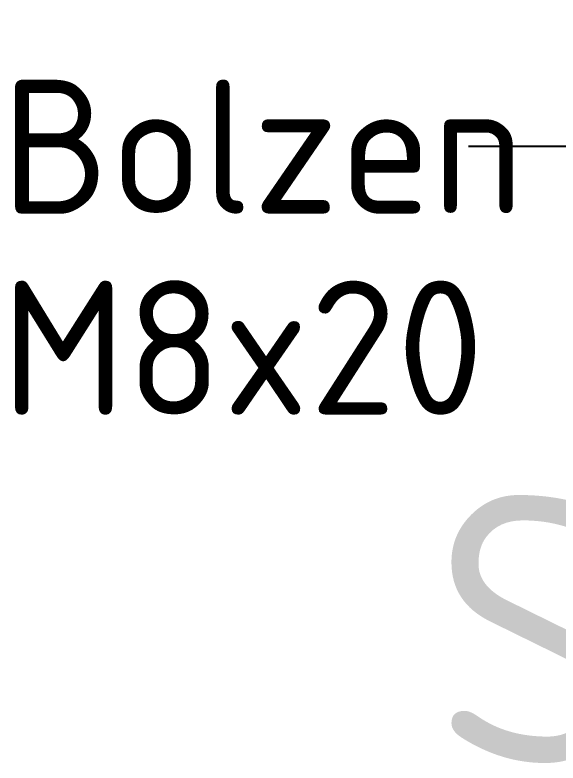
# Model space of a CAD drawing. Header units: inches. Extents: x 28 to 832, y 30 to 567.
# Drawn here: x 147.18 to 161.36, y 182.54 to 202.07 of the extents above; entities that cross this region are included whole.
import ezdxf
from ezdxf.enums import TextEntityAlignment as Align

# ---------------------------------------------------------------- set-up
doc = ezdxf.new("R2010")
doc.units = ezdxf.units.IN
doc.layers.add('Default', color=7, linetype='Continuous')
doc.styles.add('SEACAD_seiso_ttf', font='seiso.ttf', dxfattribs={"height": 0.2})

# ---------------------------------------------------------------- blocks, each defined once
blk = doc.blocks.new('SEANNOT_GROUP28')
at = {"layer": 'Default', "linetype": 'Continuous', "ltscale": 25.4}
blk.add_hatch(color=136, dxfattribs=at).paths.add_polyline_path([(170.411, 199.862), (173.185, 202.073), (169.843, 200.881)])
at = {"layer": 'Default', "color": 7, "linetype": 'Continuous', "ltscale": 25.4}
blk.add_line((167.008, 198.635), (159.02, 198.635), dxfattribs=at)
blk.add_lwpolyline([(167.008, 198.635), (173.185, 202.073)], dxfattribs=at)
at = {"layer": 'Default', "color": 136, "linetype": 'Continuous', "lineweight": 20, "ltscale": 25.4, "const_width": 0.00025}
blk.add_lwpolyline([(170.411, 199.862), (173.185, 202.073), (169.843, 200.881), (170.411, 199.862)], close=True, dxfattribs=at)
at = {"layer": 'Default', "color": 7, "linetype": 'Continuous', "ltscale": 25.4, "style": 'SEACAD_seiso_ttf'}
for s, p in [('Bolzen', (146.818, 200.385)), ('M8x20', (146.818, 195.135))]:
    blk.add_text(s, height=3.5, dxfattribs=at).set_placement(p, align=Align.TOP_LEFT)

msp = doc.modelspace()

# ---------------------------------------------------------------- block references
at = {"layer": 'Default'}
msp.add_blockref('SEANNOT_GROUP28', (0, 0), dxfattribs=at)

# ---------------------------------------------------------------- texts
at = {"color": 7, "linetype": 'Continuous', "ltscale": 25.4, "style": 'SEACAD_seiso_ttf'}
msp.add_text('Schnitt F-F', height=7, dxfattribs=at).set_placement((158.099, 189.537), align=Align.TOP_LEFT)

doc.saveas('drawing.dxf')
